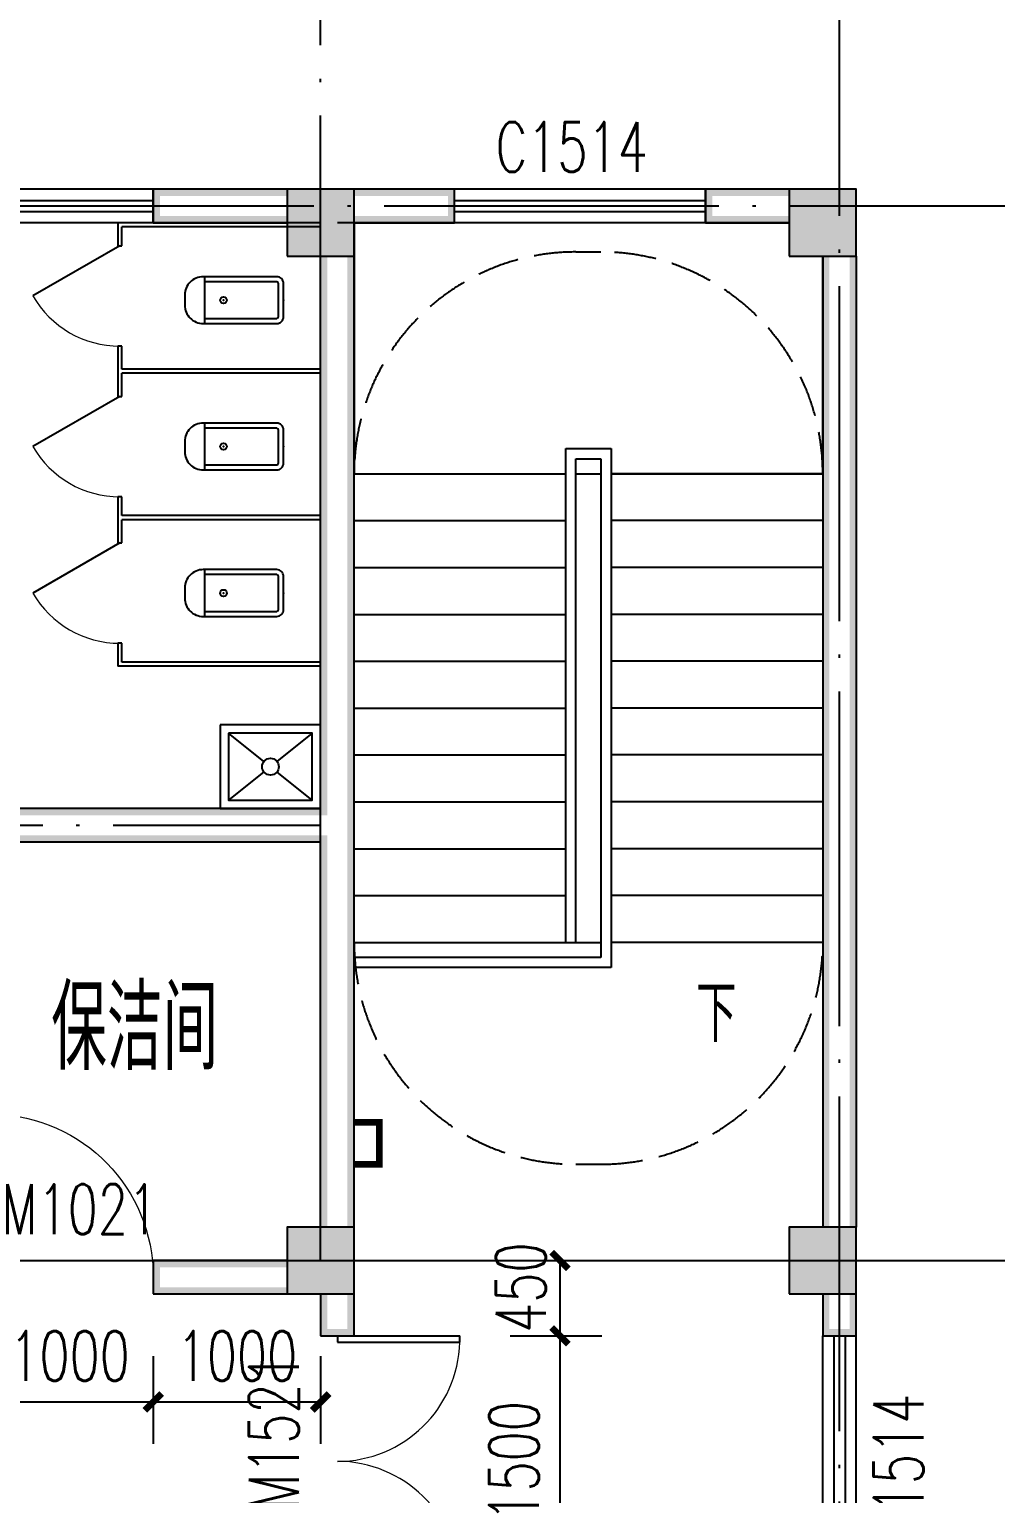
# Model space of a CAD drawing. Extents: x 5904849 to 6011887, y -826029 to -177002.
# Drawn here: x 5940573 to 5946348, y -519754 to -511005 of the extents above; entities that cross this region are included whole.
import ezdxf

# ---------------------------------------------------------------- set-up
doc = ezdxf.new("R2010")
doc.units = 0
doc.header["$LTSCALE"] = 1000
doc.header["$MEASUREMENT"] = 0
doc.linetypes.add('DASH', pattern=[0.35, 0.25, -0.1])
doc.linetypes.add('DOTE', pattern=[2.42, 2, -0.2, 0.02, -0.2])
doc.layers.get('0').update_dxf_attribs({"linetype": 'CONTINUOUS'})
doc.layers.get('Defpoints').update_dxf_attribs({"linetype": 'CONTINUOUS'})
for name, color, linetype in [('COLUMN', 9, 'CONTINUOUS'), ('DIM_SYMB', 3, 'CONTINUOUS'), ('DOTE', 252, 'CONTINUOUS'), ('LATRINE', 6, 'CONTINUOUS'), ('LVTRY', 6, 'CONTINUOUS'), ('PUB_DIM', 3, 'CONTINUOUS'), ('PUB_HATCH', 8, 'CONTINUOUS'), ('PUB_TEXT', 7, 'CONTINUOUS'), ('PUB_WALL', 9, 'CONTINUOUS'), ('STAIR', 5, 'CONTINUOUS'), ('WALL', 2, 'CONTINUOUS'), ('WINDOW', 4, 'CONTINUOUS'), ('WINDOW_TEXT', 7, 'CONTINUOUS')]:
    doc.layers.add(name, color=color, linetype=linetype)
doc.styles.add('_TCH_DIM', font='SIMPLEX', dxfattribs={"bigfont": 'GBCBIG'})
doc.styles.add('_TCH_DIM_T3', font='SIMPLEX', dxfattribs={"width": 0.705882, "bigfont": 'GBCBIG'})
doc.styles.add('_TCH_WINDOW', font='SIMPLEX', dxfattribs={"height": 3.5, "bigfont": 'GBCBIG'})
doc.styles.add('schuco', font='sceie.shx', dxfattribs={"width": 0.7, "bigfont": 'sceic.shx'})
doc.dimstyles.new('_TCH_ARCH&&100', dxfattribs={"dimtxt": 297.5, "dimasz": 100, "dimexe": 250, "dimexo": 300, "dimgap": 126.25, "dimtad": 1, "dimdec": 0, "dimzin": 0, "dimdsep": 46, "dimtxsty": '_TCH_DIM_T3', "dimblk": 'ARCHTICK', "dimcen": 0.09, "dimclrt": 7, "dimazin": 2, "dimtfac": 1, "dimtdec": 0, "dimtix": 1, "dimtmove": 2, "dimatfit": 3, "dimfxl": 0, "dimtolj": 1, "dimtzin": 0, "dimarcsym": 0})

# ---------------------------------------------------------------- blocks, each defined once
blk = doc.blocks.new('_ArchTick')
at = {"color": 0, "linetype": 'ByBlock', "const_width": 0.4}
blk.add_lwpolyline([(-0.5, -0.5), (0.5, 0.5)], dxfattribs=at)
blk = doc.blocks.new('*D161')
at = {"layer": 'Defpoints', "color": 0}
for p in [(5943145.6, -518810.5), (5943744.5, -518810.5), (5943145.6, -520310.5)]:
    blk.add_point(p, dxfattribs=at)
at = {"layer": 'PUB_DIM', "color": 0, "lineweight": -2}
for p, q in [((5943445.6, -518810.5), (5943994.5, -518810.5)), ((5943744.5, -520310.5), (5943744.5, -518810.5)), ((5943445.6, -520310.5), (5943994.5, -520310.5))]:
    blk.add_line(p, q, dxfattribs=at)
at = {"layer": 'PUB_DIM', "color": 0, "lineweight": -2, "xscale": 100, "yscale": 100, "zscale": 100}
for p, rotation in [((5943744.5, -518810.5), 90), ((5943744.5, -520310.5), 270)]:
    blk.add_blockref('_ArchTick', p, dxfattribs=dict(at, rotation=rotation))
at = {"layer": 'PUB_DIM', "color": 7, "insert": (5943469.5, -519560.5), "char_height": 297.5, "attachment_point": 5, "rotation": 90, "style": '_TCH_DIM_T3'}
blk.add_mtext('\\A1;1500', dxfattribs=at)
blk = doc.blocks.new('*D162')
at = {"layer": 'Defpoints', "color": 0}
for p in [(5943145.6, -518360.5), (5943744.5, -518360.5), (5943145.6, -518810.5)]:
    blk.add_point(p, dxfattribs=at)
at = {"layer": 'PUB_DIM', "color": 0, "lineweight": -2}
for p, q in [((5943445.6, -518360.5), (5943994.5, -518360.5)), ((5943744.5, -518810.5), (5943744.5, -518360.5)), ((5943445.6, -518810.5), (5943994.5, -518810.5))]:
    blk.add_line(p, q, dxfattribs=at)
at = {"layer": 'PUB_DIM', "color": 0, "lineweight": -2, "xscale": 100, "yscale": 100, "zscale": 100}
for p, rotation in [((5943744.5, -518360.5), 90), ((5943744.5, -518810.5), 270)]:
    blk.add_blockref('_ArchTick', p, dxfattribs=dict(at, rotation=rotation))
at = {"layer": 'PUB_DIM', "color": 7, "insert": (5943510.2, -518522.5), "char_height": 297.5, "attachment_point": 5, "rotation": 90, "style": '_TCH_DIM_T3'}
blk.add_mtext('\\A1;450', dxfattribs=at)
blk = doc.blocks.new('*D879')
at = {"layer": 'Defpoints', "color": 0}
for p in [(5940314.3, -518632), (5941314.3, -518632), (5941314.3, -519205.5)]:
    blk.add_point(p, dxfattribs=at)
at = {"layer": 'PUB_DIM', "color": 0, "lineweight": -2}
for p, q in [((5940314.3, -518932), (5940314.3, -519455.5)), ((5941314.3, -518932), (5941314.3, -519455.5)), ((5940314.3, -519205.5), (5941314.3, -519205.5))]:
    blk.add_line(p, q, dxfattribs=at)
at = {"layer": 'PUB_DIM', "color": 0, "lineweight": -2, "xscale": 100, "yscale": 100, "zscale": 100, "rotation": 180}
blk.add_blockref('_ArchTick', (5940314.3, -519205.5), dxfattribs=at)
at = {"layer": 'PUB_DIM', "color": 0, "lineweight": -2, "xscale": 100, "yscale": 100, "zscale": 100}
blk.add_blockref('_ArchTick', (5941314.3, -519205.5), dxfattribs=at)
at = {"layer": 'PUB_DIM', "color": 7, "insert": (5940814.3, -518930.5), "char_height": 297.5, "attachment_point": 5, "style": '_TCH_DIM_T3'}
blk.add_mtext('\\A1;1000', dxfattribs=at)
blk = doc.blocks.new('*D880')
at = {"layer": 'Defpoints', "color": 0}
for p in [(5941314.3, -518632), (5942314.3, -518632), (5942314.3, -519205.5)]:
    blk.add_point(p, dxfattribs=at)
at = {"layer": 'PUB_DIM', "color": 0, "lineweight": -2}
for p, q in [((5941314.3, -518932), (5941314.3, -519455.5)), ((5942314.3, -518932), (5942314.3, -519455.5)), ((5941314.3, -519205.5), (5942314.3, -519205.5))]:
    blk.add_line(p, q, dxfattribs=at)
at = {"layer": 'PUB_DIM', "color": 0, "lineweight": -2, "xscale": 100, "yscale": 100, "zscale": 100, "rotation": 180}
blk.add_blockref('_ArchTick', (5941314.3, -519205.5), dxfattribs=at)
at = {"layer": 'PUB_DIM', "color": 0, "lineweight": -2, "xscale": 100, "yscale": 100, "zscale": 100}
blk.add_blockref('_ArchTick', (5942314.3, -519205.5), dxfattribs=at)
at = {"layer": 'PUB_DIM', "color": 7, "insert": (5941814.3, -518930.5), "char_height": 297.5, "attachment_point": 5, "style": '_TCH_DIM_T3'}
blk.add_mtext('\\A1;1000', dxfattribs=at)
blk = doc.blocks.new('_FZH')
blk.add_lwpolyline([(-0.5, -0.5), (0.5, -0.5), (0.5, 0.5), (-0.5, 0.5)], close=True)
at = {"layer": 'PUB_HATCH'}
blk.add_solid([(-0.5, -0.5), (0.5, -0.5), (-0.5, 0.5), (0.5, 0.5)], dxfattribs=at)
blk = doc.blocks.new('$DorLib2D$00000001')
for p, q in [((0.45, 0.975), (0.5, 0.975)), ((0.45, 0), (0.45, 0.975)), ((0.5, 0), (0.5, 0.975)), ((0.5, 0), (0.45, 0))]:
    blk.add_line(p, q)
at = {"lineweight": 13}
blk.add_arc((0.475, 0), 0.975, 91.46928, 180, dxfattribs=at)
blk = doc.blocks.new('$DorLib2D$00000002')
for p, q in [((-0.5, 0), (-0.5, 0.4875)), ((-0.475, 0.4875), (-0.5, 0.4875)), ((-0.475, 0), (-0.475, 0.4875)), ((0.475, 0), (0.475, 0.4875)), ((0.475, 0.4875), (0.5, 0.4875)), ((0.5, 0), (0.5, 0.4875)), ((-0.5, 0), (-0.475, 0)), ((0.5, 0), (0.475, 0))]:
    blk.add_line(p, q)
at = {"lineweight": 13}
for centre, start, end in [((-0.4875, 0), 0, 88.53072), ((0.4875, 0), 91.46928, 180)]:
    blk.add_arc(centre, 0.4875, start, end, dxfattribs=at)
blk = doc.blocks.new('$WINLIB2D$00000001')
at = {"color": 0}
for points in [[(-0.5, 0.5), (-0.5, -0.5)], [(-0.5, 0.5), (0.5, 0.5)], [(0.5, -0.5), (0.5, 0.5)], [(0.5, 0.1667), (-0.5, 0.1667)], [(0.5, -0.1667), (-0.5, -0.1667)], [(-0.5, -0.5), (0.5, -0.5)]]:
    blk.add_lwpolyline(points, dxfattribs=at)
blk = doc.blocks.new('$TCHSYS$WIN2D')
for p, q in [((-0.5, 0.5), (0.5, 0.5)), ((-0.5, 0.5), (-0.5, -0.5)), ((0.5, 0.5), (0.5, -0.5)), ((0.5, 0.1667), (-0.5, 0.1667)), ((0.5, -0.1667), (-0.5, -0.1667)), ((-0.5, -0.5), (0.5, -0.5))]:
    blk.add_line(p, q)
blk = doc.blocks.new('_LV12')
for p, q in [((-250, -50), (-39, -218.8)), ((39, -218.8), (250, -50)), ((-250, -450), (-39, -281.2)), ((39, -281.2), (250, -450))]:
    blk.add_line(p, q)
for points in [[(300, -500), (300, 0), (-300, 0), (-300, -500)], [(250, -450), (250, -50), (-250, -50), (-250, -450)]]:
    blk.add_lwpolyline(points, close=True)
blk.add_circle((0, -250), 50)
blk = doc.blocks.new('$lvtry$00000200')
at = {"color": 0}
for p, q in [((-109.8, -40), (-109.8, -469.7)), ((99.8, -30), (-99.8, -30)), ((109.8, -469.7), (109.8, -40))]:
    blk.add_line(p, q, dxfattribs=at)
blk.add_lwpolyline([(99.8, 0), (-99.8, 0, 0.414214), (-139.8, -40), (-139.8, -479.7, 0.414214), (-29.8, -589.7), (29.8, -589.7, 0.414214), (139.8, -479.7), (139.8, -40, 0.414214)], format="xyb", close=True, dxfattribs=at)
blk.add_lwpolyline([(139.8, -469.7), (-139.8, -469.7)], dxfattribs=at)
blk.add_circle((0, -358.6), 20, dxfattribs=at)
for centre, start, end in [((-99.8, -40), 90, 180), ((99.8, -40), 0, 90)]:
    blk.add_arc(centre, 10, start, end, dxfattribs=at)
for p in [(0, 0), (0, -358.6)]:
    blk.add_point(p, dxfattribs=at)
blk = doc.blocks.new('$TCHSYS$APDOOR2D')
blk.add_line((0.5, 0), (0, 0.866))
at = {"lineweight": 13}
blk.add_arc((0.5, 0), 1, 120, 180, dxfattribs=at)

msp = doc.modelspace()

# ---------------------------------------------------------------- hatches: boundary and pattern name
at = {"layer": 'PUB_WALL', "linetype": 'ByBlock'}
for points in [[(5942114.3, -512000.5), (5942114.3, -511960.5), (5941314.3, -511960.5), (5941354.3, -512000.5)], [(5941314.3, -511960.5), (5941314.3, -512160.5), (5941354.3, -512120.5), (5941354.3, -512000.5)], [(5942514.3, -511960.5), (5942114.3, -511960.5), (5942154.3, -512000.5), (5942474.3, -512000.5)], [(5942114.3, -511960.5), (5942114.3, -512360.5), (5942154.3, -512320.5), (5942154.3, -512000.5)], [(5942514.3, -512360.5), (5942514.3, -511960.5), (5942474.3, -512000.5), (5942474.3, -512320.5)], [(5942514.3, -511960.5), (5942514.3, -512000.5), (5943074.3, -512000.5), (5943114.3, -511960.5)], [(5943114.3, -512160.5), (5943114.3, -511960.5), (5943074.3, -512000.5), (5943074.3, -512120.5)], [(5945114.3, -512000.5), (5945114.3, -511960.5), (5944614.3, -511960.5), (5944654.3, -512000.5)], [(5944614.3, -511960.5), (5944614.3, -512160.5), (5944654.3, -512120.5), (5944654.3, -512000.5)], [(5945514.3, -511960.5), (5945114.3, -511960.5), (5945154.3, -512000.5), (5945474.3, -512000.5)], [(5945114.3, -511960.5), (5945114.3, -512360.5), (5945154.3, -512320.5), (5945154.3, -512000.5)], [(5945514.3, -512360.5), (5945514.3, -511960.5), (5945474.3, -512000.5), (5945474.3, -512320.5)], [(5942114.3, -512160.5), (5942114.3, -512120.5), (5941354.3, -512120.5), (5941314.3, -512160.5)], [(5942514.3, -512120.5), (5942514.3, -512160.5), (5943114.3, -512160.5), (5943074.3, -512120.5)], [(5945114.3, -512160.5), (5945114.3, -512120.5), (5944654.3, -512120.5), (5944614.3, -512160.5)], [(5942114.3, -512360.5), (5942514.3, -512360.5), (5942474.3, -512320.5), (5942154.3, -512320.5)], [(5942354.3, -512360.5), (5942314.3, -512360.5), (5942314.3, -515660.5), (5942354.3, -515700.5)], [(5942514.3, -512360.5), (5942474.3, -512360.5), (5942474.3, -515760.5), (5942514.3, -515760.5)], [(5945114.3, -512360.5), (5945514.3, -512360.5), (5945474.3, -512320.5), (5945154.3, -512320.5)], [(5945314.3, -518160.5), (5945354.3, -518160.5), (5945354.3, -512360.5), (5945314.3, -512360.5)], [(5945474.3, -518160.5), (5945514.3, -518160.5), (5945514.3, -512360.5), (5945474.3, -512360.5)], [(5942314.3, -515660.5), (5940114.3, -515660.5), (5940114.3, -515700.5), (5942354.3, -515700.5)], [(5942474.3, -518160.5), (5942514.3, -518160.5), (5942514.3, -515760.5), (5942474.3, -515760.5)], [(5942314.3, -515860.5), (5940214.3, -515860.5), (5940174.3, -515820.5), (5942354.3, -515820.5)], [(5942314.3, -518160.5), (5942354.3, -518160.5), (5942354.3, -515820.5), (5942314.3, -515860.5)], [(5942514.3, -518160.5), (5942114.3, -518160.5), (5942154.3, -518200.5), (5942474.3, -518200.5)], [(5942114.3, -518160.5), (5942114.3, -518560.5), (5942154.3, -518520.5), (5942154.3, -518200.5)], [(5942514.3, -518560.5), (5942514.3, -518160.5), (5942474.3, -518200.5), (5942474.3, -518520.5)], [(5945514.3, -518160.5), (5945114.3, -518160.5), (5945154.3, -518200.5), (5945474.3, -518200.5)], [(5945114.3, -518160.5), (5945114.3, -518560.5), (5945154.3, -518520.5), (5945154.3, -518200.5)], [(5945514.3, -518560.5), (5945514.3, -518160.5), (5945474.3, -518200.5), (5945474.3, -518520.5)], [(5942114.3, -518400.5), (5942114.3, -518360.5), (5941314.3, -518360.5), (5941354.3, -518400.5)], [(5941314.3, -518360.5), (5941314.3, -518560.5), (5941354.3, -518520.5), (5941354.3, -518400.5)], [(5942114.3, -518560.5), (5942114.3, -518520.5), (5941354.3, -518520.5), (5941314.3, -518560.5)], [(5942114.3, -518560.5), (5942514.3, -518560.5), (5942474.3, -518520.5), (5942154.3, -518520.5)], [(5945114.3, -518560.5), (5945514.3, -518560.5), (5945474.3, -518520.5), (5945154.3, -518520.5)], [(5942354.3, -518560.5), (5942314.3, -518560.5), (5942314.3, -518810.5), (5942354.3, -518770.5)], [(5942514.3, -518560.5), (5942474.3, -518560.5), (5942474.3, -518770.5), (5942514.3, -518810.5)], [(5945354.3, -518560.5), (5945314.3, -518560.5), (5945314.3, -518810.5), (5945354.3, -518770.5)], [(5945514.3, -518560.5), (5945474.3, -518560.5), (5945474.3, -518770.5), (5945514.3, -518810.5)], [(5942314.3, -518810.5), (5942514.3, -518810.5), (5942474.3, -518770.5), (5942354.3, -518770.5)], [(5945314.3, -518810.5), (5945514.3, -518810.5), (5945474.3, -518770.5), (5945354.3, -518770.5)]]:
    msp.add_hatch(color=256, dxfattribs=at).paths.add_polyline_path(points)

# ---------------------------------------------------------------- linework, layer by layer
at = {"color": 0, "linetype": 'DASH'}
for p, q in [((5943839.3, -512335.5), (5943989.3, -512335.5)), ((5943839.3, -517785.5), (5943989.3, -517785.5))]:
    msp.add_line(p, q, dxfattribs=at)
at = {"color": 0, "const_width": 40}
msp.add_lwpolyline([(5942514.3, -517535.5), (5942664.3, -517535.5), (5942664.3, -517785.5), (5942514.3, -517785.5)], dxfattribs=at)
at = {"color": 0, "linetype": 'DASH'}
for centre, start, end in [((5943839.3, -513660.5), 90, 180), ((5943989.3, -513660.5), 360, 90), ((5943839.3, -516460.5), 180, 270), ((5943989.3, -516460.5), 270, 0)]:
    msp.add_arc(centre, 1325, start, end, dxfattribs=at)
at = {"layer": 'DIM_SYMB', "color": 0}
msp.add_lwpolyline([(5944651.8, -516600.5, 0, 0, 0), (5944651.8, -512910.5, 0, 0, 0), (5943176.8, -512910.5, 0, 0, 0), (5943176.8, -516020.5, 80, 0, 0), (5943176.8, -516320.5, 0, 0, 0)], format="xyseb", dxfattribs=at)
at = {"layer": 'DOTE', "linetype": 'DOTE'}
for p, q in [((5942314.3, -518360.5), (5942314.3, -509560.5)), ((5945414.3, -529060.5), (5945414.3, -509560.5)), ((5920914.3, -512060.5), (5947914.3, -512060.5)), ((5933814.3, -515760.5), (5942314.3, -515760.5)), ((5920914.3, -518360.5), (5947914.3, -518360.5)), ((5922514.3, -518360.5), (5946314.3, -518360.5))]:
    msp.add_line(p, q, dxfattribs=at)
at = {"layer": 'LATRINE'}
for p, q in [((5942314.3, -512160.5), (5941101.8, -512160.5)), ((5941101.8, -512160.5), (5941101.8, -512298)), ((5942314.3, -512185.5), (5941126.8, -512185.5)), ((5941126.8, -512298), (5941126.8, -512185.5)), ((5942314.3, -512185.5), (5942314.3, -512160.5)), ((5941101.8, -512298), (5941126.8, -512298)), ((5941101.8, -512898), (5941101.8, -513048)), ((5941126.8, -512898), (5941101.8, -512898)), ((5941126.8, -513035.5), (5941126.8, -512898)), ((5941101.8, -513048), (5941101.8, -513198)), ((5942314.3, -513035.5), (5941126.8, -513035.5)), ((5941126.8, -513198), (5941126.8, -513060.5)), ((5942314.3, -513060.5), (5941126.8, -513060.5)), ((5942314.3, -513060.5), (5942314.3, -513035.5)), ((5941101.8, -513198), (5941126.8, -513198)), ((5941101.8, -513798), (5941101.8, -513923)), ((5941126.8, -513798), (5941101.8, -513798)), ((5941126.8, -513910.5), (5941126.8, -513798)), ((5941101.8, -513923), (5941101.8, -514073)), ((5942314.3, -513910.5), (5941126.8, -513910.5)), ((5941126.8, -514073), (5941126.8, -513935.5)), ((5942314.3, -513935.5), (5941126.8, -513935.5)), ((5942314.3, -513935.5), (5942314.3, -513910.5)), ((5941101.8, -514073), (5941126.8, -514073)), ((5941101.8, -514673), (5941101.8, -514810.5)), ((5941126.8, -514673), (5941101.8, -514673)), ((5941126.8, -514785.5), (5941126.8, -514673)), ((5942314.3, -514810.5), (5941101.8, -514810.5)), ((5942314.3, -514785.5), (5941126.8, -514785.5)), ((5942314.3, -514810.5), (5942314.3, -514785.5))]:
    msp.add_line(p, q, dxfattribs=at)
at = {"layer": 'STAIR', "linetype": 'ByBlock'}
for p, q in [((5945114.3, -512160.5), (5942414.3, -512160.5)), ((5945314.3, -513560.5), (5945314.3, -512360.5))]:
    msp.add_line(p, q, dxfattribs=at)
at = {"layer": 'STAIR', "color": 0}
for p, q in [((5945114.3, -512160.5), (5942514.3, -512160.5)), ((5942514.3, -512160.5), (5942514.3, -513660.5)), ((5945314.3, -513660.5), (5945314.3, -512360.5)), ((5943779.3, -516460.5), (5943779.3, -513510.5)), ((5943779.3, -513510.5), (5944049.3, -513510.5)), ((5944049.3, -513510.5), (5944049.3, -516610.5)), ((5943839.3, -516460.5), (5943839.3, -513570.5)), ((5943839.3, -513570.5), (5943989.3, -513570.5)), ((5943989.3, -513570.5), (5943989.3, -516550.5)), ((5942514.3, -516460.5), (5942514.3, -513660.5)), ((5942514.3, -513660.5), (5943779.3, -513660.5)), ((5942514.3, -513660.5), (5943779.3, -513660.5)), ((5943839.3, -516460.5), (5943839.3, -513660.5)), ((5943839.3, -513660.5), (5943989.3, -513660.5)), ((5943989.3, -513660.5), (5943989.3, -516460.5)), ((5945314.3, -513660.5), (5944049.3, -513660.5)), ((5944049.3, -513660.5), (5945314.3, -513660.5)), ((5945314.3, -513660.5), (5945314.3, -516460.5)), ((5942514.3, -513940.5), (5943779.3, -513940.5)), ((5945314.3, -513940.5), (5944049.3, -513940.5)), ((5942514.3, -514220.5), (5943779.3, -514220.5)), ((5945314.3, -514220.5), (5944049.3, -514220.5)), ((5942514.3, -514500.5), (5943779.3, -514500.5)), ((5945314.3, -514500.5), (5944049.3, -514500.5)), ((5942514.3, -514780.5), (5943779.3, -514780.5)), ((5945314.3, -514780.5), (5944049.3, -514780.5)), ((5942514.3, -515060.5), (5943779.3, -515060.5)), ((5945314.3, -515060.5), (5944049.3, -515060.5)), ((5942514.3, -515340.5), (5943779.3, -515340.5)), ((5945314.3, -515340.5), (5944049.3, -515340.5)), ((5942514.3, -515620.5), (5943779.3, -515620.5)), ((5945314.3, -515620.5), (5944049.3, -515620.5)), ((5942514.3, -515900.5), (5943779.3, -515900.5)), ((5945314.3, -515900.5), (5944049.3, -515900.5)), ((5942514.3, -516180.5), (5943779.3, -516180.5)), ((5945314.3, -516180.5), (5944049.3, -516180.5)), ((5942514.3, -516460.5), (5943779.3, -516460.5)), ((5943779.3, -516460.5), (5943839.3, -516460.5)), ((5943779.3, -516460.5), (5943839.3, -516460.5)), ((5943839.3, -516460.5), (5943989.3, -516460.5)), ((5945314.3, -516460.5), (5944049.3, -516460.5)), ((5943989.3, -516550.5), (5942514.3, -516550.5)), ((5942514.3, -516610.5), (5942514.3, -516550.5)), ((5944049.3, -516610.5), (5942514.3, -516610.5))]:
    msp.add_line(p, q, dxfattribs=at)
at = {"layer": 'WALL', "linetype": 'ByBlock'}
for p, q in [((5942114.3, -511960.5), (5941314.3, -511960.5)), ((5941314.3, -511960.5), (5941314.3, -512160.5)), ((5943114.3, -511960.5), (5942514.3, -511960.5)), ((5943114.3, -512160.5), (5943114.3, -511960.5)), ((5945114.3, -511960.5), (5944614.3, -511960.5)), ((5944614.3, -511960.5), (5944614.3, -512160.5)), ((5941314.3, -512160.5), (5942114.3, -512160.5)), ((5942514.3, -512160.5), (5943114.3, -512160.5)), ((5944614.3, -512160.5), (5945114.3, -512160.5)), ((5942314.3, -515660.5), (5942314.3, -512360.5)), ((5942514.3, -515760.5), (5942514.3, -512360.5)), ((5945314.3, -512360.5), (5945314.3, -518160.5)), ((5945514.3, -512360.5), (5945514.3, -518160.5)), ((5942314.3, -515660.5), (5940114.3, -515660.5)), ((5942514.3, -518160.5), (5942514.3, -515760.5)), ((5942314.3, -515860.5), (5940214.3, -515860.5)), ((5942314.3, -518160.5), (5942314.3, -515860.5)), ((5942114.3, -518360.5), (5941314.3, -518360.5)), ((5941314.3, -518360.5), (5941314.3, -518560.5)), ((5941314.3, -518560.5), (5942114.3, -518560.5)), ((5942314.3, -518560.5), (5942314.3, -518810.5)), ((5942514.3, -518810.5), (5942514.3, -518560.5)), ((5945314.3, -518560.5), (5945314.3, -518810.5)), ((5945514.3, -518810.5), (5945514.3, -518560.5)), ((5942314.3, -518810.5), (5942514.3, -518810.5)), ((5945314.3, -518810.5), (5945514.3, -518810.5))]:
    msp.add_line(p, q, dxfattribs=at)

# ---------------------------------------------------------------- block references
at = {"layer": 'COLUMN', "linetype": 'ByBlock', "xscale": 400, "yscale": 400, "zscale": 400}
for p in [(5942314.3, -512160.5), (5945314.3, -512160.5), (5942314.3, -518360.5), (5945314.3, -518360.5)]:
    msp.add_blockref('_FZH', p, dxfattribs=at)
at = {"layer": 'LATRINE', "xscale": -600, "yscale": -600, "zscale": 25, "rotation": 270}
for p in [(5941114.3, -512598), (5941114.3, -513498), (5941114.3, -514373)]:
    msp.add_blockref('$TCHSYS$APDOOR2D', p, dxfattribs=at)
at = {"layer": 'LVTRY'}
for name, p, rotation in [('$lvtry$00000200', (5942092.2, -512623), 270.0000000000845), ('$lvtry$00000200', (5942092.2, -513498), 270.0000000000845), ('$lvtry$00000200', (5942092.2, -514373), 270.0000000000845), ('_LV12', (5942014.3, -515660.5), 180)]:
    msp.add_blockref(name, p, dxfattribs=dict(at, rotation=rotation))
at = {"layer": 'WINDOW', "linetype": 'ByBlock'}
ref = msp.add_blockref('$WINLIB2D$00000001', (5940114.3, -512060.5), dxfattribs=dict(at, xscale=-2400, yscale=-200.0000044407789, zscale=-2400, rotation=7.231636517787889e-09))
ref.add_attrib('A', 'C2414', (5939586.8, -511856.6), dxfattribs={"layer": 'WINDOW_TEXT', "linetype": 'ByBlock', "height": 297.5, "rotation": 0, "style": '_TCH_WINDOW', "width": 0.705882})
ref = msp.add_blockref('$TCHSYS$WIN2D', (5943864.3, -512060.5), dxfattribs=dict(at, xscale=-1500, yscale=-200.000005539041, zscale=-1500, rotation=6.713569886162655e-08))
ref.add_attrib('A', 'C1514', (5943359.8, -511856.6), dxfattribs={"layer": 'WINDOW_TEXT', "linetype": 'ByBlock', "height": 297.5, "rotation": 0, "style": '_TCH_WINDOW', "width": 0.705882})
ref = msp.add_blockref('$DorLib2D$00000001', (5940814.3, -518460.5), dxfattribs=dict(at, xscale=1000, yscale=-1000, zscale=1000, rotation=179.9999999826926))
ref.add_attrib('A', 'M1021', (5940406.8, -518202.8), dxfattribs={"layer": 'WINDOW_TEXT', "linetype": 'ByBlock', "height": 297.5, "rotation": 360, "style": '_TCH_WINDOW', "width": 0.705882})
at = {"layer": 'WINDOW', "color": 0}
ref = msp.add_blockref('$DorLib2D$00000002', (5942414.3, -519560.5), dxfattribs=dict(at, xscale=-1500, yscale=-1500, zscale=-1500, rotation=90.00000000771509))
ref.add_attrib('A', 'YFM1521', (5942183.2, -520175.5), dxfattribs={"layer": 'WINDOW_TEXT', "color": 0, "height": 297.5, "rotation": 90, "style": '_TCH_WINDOW', "width": 0.705882})
at = {"layer": 'WINDOW', "linetype": 'ByBlock'}
ref = msp.add_blockref('$TCHSYS$WIN2D', (5945414.3, -519560.5), dxfattribs=dict(at, xscale=-1500, yscale=-199.9999982714653, zscale=-1500, rotation=269.9999998714003))
ref.add_attrib('A', 'C1514', (5945915.7, -520065), dxfattribs={"layer": 'WINDOW_TEXT', "linetype": 'ByBlock', "height": 297.5, "rotation": 90, "style": '_TCH_WINDOW', "width": 0.705882})

# ---------------------------------------------------------------- texts
at = {"style": 'schuco', "width": 0.7}
msp.add_text('保洁间', height=500, dxfattribs=at).set_placement((5940704.4, -517222.1))
at = {"layer": 'PUB_TEXT', "color": 0, "style": '_TCH_DIM'}
msp.add_text('下', height=337.6, dxfattribs=at).set_placement((5944556.9, -517055.5))

# ---------------------------------------------------------------- dimensions: what is measured, and where the dimension line sits
at = {"layer": 'PUB_DIM', "color": 0}
dim = msp.add_linear_dim(base=(5943744.5, -518360.5), p1=(5943145.6, -518810.5), p2=(5943145.6, -518360.5), angle=90, dimstyle='_TCH_ARCH&&100', dxfattribs=at)
dim.commit()
dim.dimension.update_dxf_attribs({"geometry": '*D162', "text_midpoint": (5943510.2, -518522.5), "dimtype": 129})
for p1, p2, distance, picture, middle in [((5940314.3, -518632), (5941314.3, -518632), -573.5, '*D879', (5940814.3, -518930.5)), ((5941314.3, -518632), (5942314.3, -518632), -573.5, '*D880', (5941814.3, -518930.5)), ((5943145.6, -520310.5), (5943145.6, -518810.5), -598.9, '*D161', (5943469.5, -519560.5))]:
    dim = msp.add_aligned_dim(p1=p1, p2=p2, distance=distance, dimstyle='_TCH_ARCH&&100', dxfattribs=at)
    dim.commit()
    dim.dimension.update_dxf_attribs({"geometry": picture, "text_midpoint": middle})

doc.saveas('drawing.dxf')
